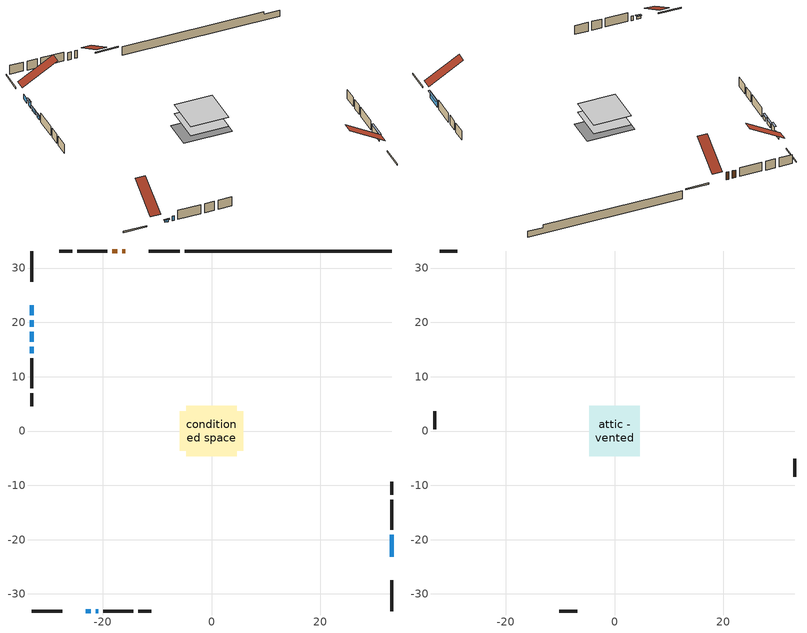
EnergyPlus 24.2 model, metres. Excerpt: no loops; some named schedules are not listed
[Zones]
conditioned space
 floor adiabatic (AdiabaticFloorConstruction): -4.63,-4.63 -4.63,4.63 4.63,4.63 4.63,-4.63 z0.63
 floor foundation (Slab1 construction): -5.87,-3.66 -5.87,3.66 5.87,3.66 5.87,-3.66 z-1.68
 wall outside (RimJoist1 construction): -5.89,33.14 -11.51,33.14 / -33.14,-33.14 -27.52,-33.14 / -33.14,33.14 -33.14,27.52 / 33.14,-33.14 33.14,-27.52 z0.63:0.93
 wall outside (AdiabaticWallConstruction 1): -15.86,33.14 -16.44,33.14 / -17.37,33.14 -18.23,33.14 z0.63:2.66
 wall outside (AdiabaticWallConstruction): -23.17,-33.14 -22.25,-33.14 z0.63:1.24; -33.14,23.17 -33.14,21.34 / -21.33,-33.14 -20.87,-33.14 z0.63:1.85; 33.14,-23.17 33.14,-19.11 z0.63:2.36; -33.14,20.41 -33.14,19.19 z0.63:2.31; -33.14,18.26 -33.14,16.43 / -33.14,15.51 -33.14,14.34 z0.63:1.65
 wall outside (Wall1 construction): -19.16,33.14 -24.68,33.14 / -19.94,-33.14 -14.42,-33.14 / -33.14,13.41 -33.14,7.89 / 33.14,-18.18 33.14,-12.66 z0.63:3.07
 wall outside (Wall2 construction): -25.61,33.14 -28.03,33.14 / -13.49,-33.14 -11.07,-33.14 / -33.14,6.96 -33.14,4.54 / 33.14,-11.73 33.14,-9.31 z0.63:3.07
 wall foundation (FoundationWall1 construction): -4.96,33.14,-1.68 -4.96,33.14,0.63 29.33,33.14,0.63 29.33,33.14,-0.1 33.14,33.14,-0.1 33.14,33.14,-1.68
 window (WindowConstruction 4): -23.17,-33.14 -22.25,-33.14 z0.63:1.24
 window (WindowConstruction 5): -33.14,23.17 -33.14,21.34 z0.63:1.85
 window (WindowConstruction 6): -21.33,-33.14 -20.87,-33.14 z0.63:1.85
 window (WindowConstruction): 33.14,-23.17 33.14,-19.11 z0.63:2.36
 window (WindowConstruction 1): -33.14,20.41 -33.14,19.19 z0.63:2.31
 window (WindowConstruction 2): -33.14,18.26 -33.14,16.43 z0.63:1.64
 window (WindowConstruction 3): -33.14,15.51 -33.14,14.34 z0.63:1.64
 door (Door): -15.86,33.14 -16.44,33.14 z0.63:2.66
 door (Door 1): -17.37,33.14 -18.23,33.14 z0.63:2.66
 ceiling adiabatic (AdiabaticFloorConstruction): 4.63,-4.63 4.63,4.63 -4.63,4.63 -4.63,-4.63 z0.63
attic - vented
 floor to conditioned space (Floor1 construction Reversed): -4.63,-4.63 -4.63,4.63 4.63,4.63 4.63,-4.63 z3.07
 wall outside (Wall3 construction): -28.96,33.14 -32.21,33.14 / -10.14,-33.14 -6.89,-33.14 / -33.14,3.61 -33.14,0.36 / 33.14,-8.38 33.14,-5.13 z0.63:3.07
 roof outside (Roof1 construction): -14.93,33.14,3.07 -14.93,24.53,8.09 -12.44,24.53,8.09 -12.44,33.14,3.07; -24.1,-33.14,3.07 -24.1,-24.53,8.09 -26.59,-24.53,8.09 -26.59,-33.14,3.07; -33.14,24.1,3.07 -24.53,24.1,8.09 -24.53,26.59,8.09 -33.14,26.59,3.07; 33.14,-24.1,3.07 24.53,-24.1,8.09 24.53,-26.59,8.09 33.14,-26.59,3.07
shading: -22.05,-33.14 -23.37,-33.14 -23.37,-33.55 -22.05,-33.55 z1.44; 33.14,-18.91 33.14,-23.37 33.55,-23.37 33.55,-18.91 z2.56; -33.14,18.99 -33.14,20.61 -33.55,20.61 -33.55,18.99 z2.51; -33.14,16.23 -33.14,18.46 -33.55,18.46 -33.55,16.23 z1.85; -33.14,14.14 -33.14,15.71 -33.55,15.71 -33.55,14.14 z1.85
[Building]
Building 1: Terrain=Suburbs
[Site:Location]
Quebec Intl AP_QC: Latitude {deg}=46.8; Longitude {deg}=-71.38; Time Zone {hr}=-5; Elevation {m}=74; Keep Site Location Information=Yes
[Site:GroundTemperature:Shallow]
0.0108218, -2.24938, -2.43038, -1.3578, 2.94801, 7.23376, 10.9493, 13.303, 13.5029, 11.5886, 7.96783, 3.81355
[Site:WaterMainsTemperature]
Calculation Method=Schedule; Temperature Schedule=mains temperature schedule
[Material] Roughness=Rough; Thermal Absorptance=0.9
Name | Thickness {m} | Conductivity {W/m-K} | Density {kg/m3} | Specific Heat {J/kg-K} | Solar Absorptance | Visible Absorptance
asphalt or fiberglass shingles | 0.00635 | 0.162714 | 1121.4 | 1465.45 | 0.4 | 0.4
ceiling loosefill ins | 0.169333 | 0.0480833 | 16.02 | 1046.75 | 0.7 | 0.7
ceiling stud and cavity | 0.1397 | 0.515167 | 65.682 | 1177.47 | 0.7 | 0.7
concrete 4.0 in. | 0.1016 | 1.803125 | 2242.8 | 837.4 | 0.7 | 0.7
concrete 8.0 in. | 0.2032 | 1.803125 | 2242.8 | 837.4 | 0.7 | 0.7
door material | 0.04445 | 0.0451087 | 512.64 | 1214.23 | 0.7 | 0.7
door material 1 | 0.04445 | 0.327969 | 512.64 | 1214.23 | 0.7 | 0.7
floor covering | 0.0127 | 0.0433444 | 54.468 | 1339.84 | 0.6 | 0.6
floor rigid ins; wall rigid ins | 0.512978 | 0.029427 | 32.04 | 1214.23 | 0.7 | 0.7
floor stud and cavity | 0.1397 | 1.75129 | 37.0049 | 1207.88 | 0.7 | 0.7
furniture material conditioned space 1 | 0.1524 | 0.115458 | 640.8 | 1214.23 | 0.6 | 0.6
gypsum board | 0.0127 | 0.160291 | 801 | 837.4 | 0.6 | 0.6
osb sheathing 0.5 in. | 0.0127 | 0.115458 | 512.64 | 1214.23 | 0.7 | 0.7
osb sheathing 0.75 in. | 0.01905 | 0.115458 | 512.64 | 1214.23 | 0.7 | 0.7
rim joist stud and cavity | 0.0508 | 0.126838 | 50.32683 | 1063.81 | 0.6 | 0.6
wall stud and cavity | 0.1397 | 0.0765075 | 139.0536 | 1170.24 | 0.7 | 0.7
wall stud and cavity 1 | 0.1397 | 0.0868986 | 139.0536 | 1170.24 | 0.7 | 0.7
wall stud and cavity 2 | 0.0889 | 6.1454 | 50.32683 | 1063.81 | 0.6 | 0.6
wall stud and cavity 3 | 0.0889 | 0.380278 | 52.3479 | 1209.89 | 0.7 | 0.7
wall stud and cavity 4 | 0.0889 | 0.391764 | 83.0341 | 1211.67 | 0.7 | 0.7
wood siding | 0.0254 | 0.102417 | 544.68 | 1172.36 | 0.4 | 0.4
wood siding 1 | 0.00254 | 0.102417 | 544.68 | 1172.36 | 0.4 | 0.4
wood siding 2; wood siding 3; wood siding 4 | 0.0254 | 0.102417 | 544.68 | 1172.36 | 0.7 | 0.7
[WindowMaterial:SimpleGlazingSystem]
Name | U-Factor {W/m2-K} | Solar Heat Gain Coefficient
WindowMaterial | 2.93155 | 0.61
WindowMaterial 1 | 2.921331 | 0.62
WindowMaterial 2 | 2.961077 | 0.56
WindowMaterial 3 | 2.946882 | 0.58
WindowMaterial 4 | 4.20853 | 0.66
WindowMaterial 5 | 2.99571 | 0.51
[Construction]
AdiabaticFloorConstruction: floor stud and cavity, floor rigid ins, osb sheathing 0.75 in., floor covering
AdiabaticWallConstruction: wood siding 3, wall rigid ins, wall stud and cavity 3, gypsum board
AdiabaticWallConstruction 1: wood siding 4, wall rigid ins, wall stud and cavity 3, gypsum board
Door: door material
Door 1: door material 1
Floor1 construction Reversed: gypsum board, ceiling stud and cavity, ceiling loosefill ins
FoundationWall1 construction: concrete 8.0 in.
furniture construction conditioned space 1: furniture material conditioned space 1
PartitionWallConstruction: gypsum board, wall stud and cavity 4, gypsum board
RimJoist1 construction: wood siding 2, rim joist stud and cavity
Roof1 construction: asphalt or fiberglass shingles
Slab1 construction: concrete 4.0 in.
Wall1 construction: wood siding, osb sheathing 0.5 in., wall stud and cavity, gypsum board
Wall2 construction: wood siding, osb sheathing 0.5 in., wall stud and cavity 1, gypsum board
Wall3 construction: wood siding 1, wall stud and cavity 2
WindowConstruction: WindowMaterial
WindowConstruction 1: WindowMaterial 1
WindowConstruction 2: WindowMaterial 2
WindowConstruction 3: WindowMaterial 3
WindowConstruction 4: WindowMaterial 4
WindowConstruction 5; WindowConstruction 6: WindowMaterial 5
[Zone] Multiplier=1; Part of Total Floor Area=Yes
Name | Volume {m3}
attic - vented | 66.7887
conditioned space | 422.8
[Space]
Name | Zone | Volume {m3}
attic - vented 1 | attic - vented | 66.7887
conditioned space 1 | conditioned space | 422.8
[ZoneInfiltration:EffectiveLeakageArea]
infil attic - vented 1: Zone or Space=attic - vented 1; Schedule=Always On Discrete; Effective Air Leakage Area {cm2}=3169.48; Stack Coefficient=0.000518852; Wind Coefficient=1.53901e-05
[ZoneMixing]
whole house fan mix: Zone or Space=attic - vented; Schedule=Always On Continuous; Design Flow Rate Calculation Method=Flow/Zone; Design Flow Rate {m3/s}=0; Source Zone or Space=conditioned space
[SurfaceProperty:ExposedFoundationPerimeter]
Slab1: Exposed Perimeter Calculation Method=TotalExposedPerimeter; Total Exposed Perimeter {m}=38.1
[InternalMass] Zone or ZoneList=conditioned space; Space or SpaceList=conditioned space 1
Name | Construction | Surface Area {m2}
furniture mass conditioned space 1 | furniture construction conditioned space 1 | 68.6653
partition wall mass | PartitionWallConstruction | 171.663
[Lights]
interior lighting: Zone or ZoneList or Space or SpaceList=conditioned space 1; Schedule=interior lighting schedule; Design Level Calculation Method=LightingLevel; Lighting Level {W}=343.2; Return Air Fraction=0; Fraction Radiant=0.6; Fraction Visible=0.2; Fraction Replaceable=1
[People]
occupants: Zone or ZoneList or Space or SpaceList=conditioned space 1; Number of People Schedule=occupants schedule; Number of People Calculation Method=People; Number of People=3; Fraction Radiant=0.314171; Sensible Heat Fraction=0.56303; Activity Level Schedule=occupants activity schedule; Carbon Dioxide Generation Rate {m3/s-W}=0; Enable ASHRAE 55 Comfort Warnings=No; Mean Radiant Temperature Calculation Type=EnclosureAveraged
[ElectricEquipment] Zone or ZoneList or Space or SpaceList=conditioned space 1; Design Level Calculation Method=EquipmentLevel
Name | Schedule | Design Level {W} | Fraction Latent | Fraction Radiant | Fraction Lost
clothes dryer | clothes dryer schedule | 140.772 | 0.015 | 0.081 | 0.85
clothes washer | clothes washer schedule | 32.1985 | 0.03 | 0.162 | 0.7
cooking range | cooking range schedule | 215.147 | 0.08 | 0.432 | 0.2
dishwasher | dishwasher schedule | 66.8632 | 0.3 | 0.18 | 0.4
fridge | fridge schedule | 72.9452 | 0 | 0.6 | 0
mech vent house fan | mech vent house fan schedule | 0 | 0 | 0 | 1
mech vent house fan cfis | mech vent house fan cfis schedule | 0 | 0 | 0 | 0
mech vent range fan 0 | mech vent range fan 0 schedule | 57 | 0 | 0 | 1
misc plug loads | misc plug loads schedule | 494.7 | 0.045 | 0.513 | 0.1
whole house fan | Always On Discrete | 0 | 0 | 0 | 1
[OtherEquipment] Zone or ZoneList or Space or SpaceList=conditioned space 1; Design Level Calculation Method=EquipmentLevel
Name | Fuel Type | Schedule | Design Level {W} | Fraction Latent | Fraction Radiant | Fraction Lost
clothes dryer 1 | Electricity | clothes dryer schedule | 0 | 0.015 | 0.081 | 0.85
cooking range 1 | Electricity | cooking range schedule | 0 | 0.08 | 0.432 | 0.2
general water use latent | None | general water use schedule | 62.594 | 1 | 0 | 0
general water use sensible | None | general water use schedule | -61.6891 | 0 | 0.6 | 0
mech vent house fan latent load | None | Always On Discrete | 0 | 1 | 0 | 0
mech vent house fan sensible load | None | Always On Discrete | 0 | 0 | 0 | 0
water heater energy adjustment1 | Electricity | Always On Discrete | 0.01 | 0 | 0 | 1
[ZoneInfiltration:DesignFlowRate] Zone or ZoneList or Space or SpaceList=conditioned space 1; Schedule=Always On Discrete; Design Flow Rate Calculation Method=Flow/Zone; Design Flow Rate {m3/s}=0
infil flow; natural vent flow; whole house fan flow
[ZoneControl:Thermostat]
conditioned space Thermostat: Zone or ZoneList=conditioned space; Control Type Schedule=conditioned space Thermostat Schedule; Control 1=conditioned space temperature setpoint; Temperature Difference Between Cutout And Setpoint {deltaC}=0
[ZoneHVAC:Baseboard:Convective:Electric]
electric baseboard: Availability Schedule=Always On Discrete; Heating Design Capacity {W}=18891.1; Efficiency=1
[Zone equipment]
conditioned space: electric baseboard
[Foundation:Kiva]
Foundation Kiva 1: Initial Indoor Air Temperature {C}=18; Wall Height Above Grade {m}=0.629991; Wall Depth Below Slab {m}=0.2032
[Foundation:Kiva:Settings]
Soil Conductivity {W/m-K}=0.849921; Soil Density {kg/m3}=1842.3; Soil Specific Heat {J/kg-K}=418.7; Ground Solar Absorptivity=0.9; Ground Thermal Absorptivity=0.9; Ground Surface Roughness {m}=0.03; Far-Field Width {m}=40; Deep-Ground Boundary Condition=ZeroFlux; Deep-Ground Depth {m}=40; Minimum Cell Dimension {m}=0.2; Maximum Cell Growth Coefficient=3; Simulation Timestep=Timestep
[Exterior:Lights]
exterior lighting: Schedule=exterior lighting schedule; Design Level {W}=75.6
[EnergyManagementSystem:GlobalVariable]
infil_program_Qfan
infil_program_Qinf
natural_vent_program_Qnv
natural_vent_program_Qwhf
[EnergyManagementSystem:Sensor]
Name | Output:Variable or Output:Meter Index Key | Output:Variable or Output:Meter
airflow_gain | infil flow | Infiltration Sensible Heat Gain Energy
airflow_gain_1 | natural vent flow | Infiltration Sensible Heat Gain Energy
airflow_gain_2 | whole house fan flow | Infiltration Sensible Heat Gain Energy
airflow_loss | infil flow | Infiltration Sensible Heat Loss Energy
airflow_loss_1 | natural vent flow | Infiltration Sensible Heat Loss Energy
airflow_loss_2 | whole house fan flow | Infiltration Sensible Heat Loss Energy
clg_load_cond |  | Cooling:EnergyTransfer:Zone:CONDITIONED SPACE
clg_sp_s; clg_sp_s_1 | cooling setpoint | Schedule Value
clothes_dryer_exhaust_0_sch_s | clothes dryer exhaust 0 schedule | Schedule Value
conditioned_space_clg_unmet_s | conditioned space | Zone Cooling Setpoint Not Met Time
conditioned_space_htg_unmet_s | conditioned space | Zone Heating Setpoint Not Met Time
cool_season | cooling season schedule | Schedule Value
fridge_tin_s | conditioned space | Zone Mean Air Temperature
htg_load_cond |  | Heating:EnergyTransfer:Zone:CONDITIONED SPACE
htg_sp_s; htg_sp_s_1 | heating setpoint | Schedule Value
ig_ee_conv | clothes dryer | Electric Equipment Convective Heating Energy
ig_ee_conv_2 | cooking range | Electric Equipment Convective Heating Energy
ig_ee_conv_4 | fridge | Electric Equipment Convective Heating Energy
ig_ee_conv_5 | misc plug loads | Electric Equipment Convective Heating Energy
ig_ee_conv_6 | whole house fan | Electric Equipment Convective Heating Energy
ig_ee_rad | clothes dryer | Electric Equipment Radiant Heating Energy
ig_ee_rad_2 | cooking range | Electric Equipment Radiant Heating Energy
ig_ee_rad_4 | fridge | Electric Equipment Radiant Heating Energy
ig_ee_rad_5 | misc plug loads | Electric Equipment Radiant Heating Energy
ig_ee_rad_6 | whole house fan | Electric Equipment Radiant Heating Energy
ig_lgt_conv | interior lighting | Lights Convective Heating Energy
ig_lgt_rad | interior lighting | Lights Radiant Heating Energy
ig_lgt_vis | interior lighting | Lights Visible Radiation Heating Energy
ig_oe_conv | clothes dryer 1 | Other Equipment Convective Heating Energy
ig_oe_conv_1 | cooking range 1 | Other Equipment Convective Heating Energy
ig_oe_conv_2 | general water use latent | Other Equipment Convective Heating Energy
ig_oe_conv_3 | general water use sensible | Other Equipment Convective Heating Energy
ig_oe_conv_4 | water heater energy adjustment1 | Other Equipment Convective Heating Energy
ig_oe_rad | clothes dryer 1 | Other Equipment Radiant Heating Energy
ig_oe_rad_1 | cooking range 1 | Other Equipment Radiant Heating Energy
ig_oe_rad_2 | general water use latent | Other Equipment Radiant Heating Energy
ig_oe_rad_3 | general water use sensible | Other Equipment Radiant Heating Energy
ig_oe_rad_4 | water heater energy adjustment1 | Other Equipment Radiant Heating Energy
ig_ppl_conv | occupants | People Convective Heating Energy
ig_ppl_rad | occupants | People Radiant Heating Energy
im_conv | furniture mass conditioned space 1 | Surface Inside Face Convection Heat Gain Energy
im_conv_1 | partition wall mass | Surface Inside Face Convection Heat Gain Energy
im_ig | furniture mass conditioned space 1 | Surface Inside Face Internal Gains Radiation Heat Gain Energy
im_ig_1 | partition wall mass | Surface Inside Face Internal Gains Radiation Heat Gain Energy
im_lgt | furniture mass conditioned space 1 | Surface Inside Face Lights Radiation Heat Gain Energy
im_lgt_1 | partition wall mass | Surface Inside Face Lights Radiation Heat Gain Energy
im_sol | furniture mass conditioned space 1 | Surface Inside Face Solar Radiation Heat Gain Energy
im_sol_1 | partition wall mass | Surface Inside Face Solar Radiation Heat Gain Energy
im_surf | furniture mass conditioned space 1 | Surface Inside Face Net Surface Thermal Radiation Heat Gain Energy
im_surf_1 | partition wall mass | Surface Inside Face Net Surface Thermal Radiation Heat Gain Energy
mech_vent_range_fan_0_sch_s | mech vent range fan 0 schedule | Schedule Value
mv_conv | mech vent house fan | Electric Equipment Convective Heating Energy
mv_conv_1 | mech vent house fan cfis | Electric Equipment Convective Heating Energy
mv_conv_2 | mech vent range fan 0 | Electric Equipment Convective Heating Energy
mv_conv_3 | mech vent house fan latent load | Other Equipment Convective Heating Energy
mv_conv_4 | mech vent house fan sensible load | Other Equipment Convective Heating Energy
mv_rad | mech vent house fan | Electric Equipment Radiant Heating Energy
mv_rad_1 | mech vent house fan cfis | Electric Equipment Radiant Heating Energy
mv_rad_2 | mech vent range fan 0 | Electric Equipment Radiant Heating Energy
mv_rad_3 | mech vent house fan latent load | Other Equipment Radiant Heating Energy
mv_rad_4 | mech vent house fan sensible load | Other Equipment Radiant Heating Energy
natural_vent_s | natural vent schedule | Schedule Value
out_pb_s |  | Site Outdoor Air Barometric Pressure
out_wt_s |  | Site Outdoor Air Humidity Ratio
site_vw_s |  | Site Wind Speed
ss_back_out | Window1 | Surface Window Shortwave from Zone Back Out Window Heat Transfer Rate
ss_back_out_1 | Window10 | Surface Window Shortwave from Zone Back Out Window Heat Transfer Rate
ss_back_out_2 | Window14 | Surface Window Shortwave from Zone Back Out Window Heat Transfer Rate
ss_back_out_3 | Window2 | Surface Window Shortwave from Zone Back Out Window Heat Transfer Rate
ss_back_out_4 | Window6 | Surface Window Shortwave from Zone Back Out Window Heat Transfer Rate
ss_back_out_5 | Window7 | Surface Window Shortwave from Zone Back Out Window Heat Transfer Rate
ss_back_out_6 | Window9 | Surface Window Shortwave from Zone Back Out Window Heat Transfer Rate
ss_conv | Door1 | Surface Inside Face Convection Heat Gain Energy
ss_conv_1 | Door2 | Surface Inside Face Convection Heat Gain Energy
ss_conv_2 | Window1 | Surface Inside Face Convection Heat Gain Energy
ss_conv_3 | Window10 | Surface Inside Face Convection Heat Gain Energy
ss_conv_4 | Window14 | Surface Inside Face Convection Heat Gain Energy
ss_conv_5 | Window2 | Surface Inside Face Convection Heat Gain Energy
ss_conv_6 | Window6 | Surface Inside Face Convection Heat Gain Energy
ss_conv_7 | Window7 | Surface Inside Face Convection Heat Gain Energy
ss_conv_8 | Window9 | Surface Inside Face Convection Heat Gain Energy
ss_ig | Door1 | Surface Inside Face Internal Gains Radiation Heat Gain Energy
ss_ig_1 | Door2 | Surface Inside Face Internal Gains Radiation Heat Gain Energy
ss_ig_2 | Window1 | Surface Inside Face Internal Gains Radiation Heat Gain Energy
ss_ig_3 | Window10 | Surface Inside Face Internal Gains Radiation Heat Gain Energy
ss_ig_4 | Window14 | Surface Inside Face Internal Gains Radiation Heat Gain Energy
ss_ig_5 | Window2 | Surface Inside Face Internal Gains Radiation Heat Gain Energy
ss_ig_6 | Window6 | Surface Inside Face Internal Gains Radiation Heat Gain Energy
ss_ig_7 | Window7 | Surface Inside Face Internal Gains Radiation Heat Gain Energy
ss_ig_8 | Window9 | Surface Inside Face Internal Gains Radiation Heat Gain Energy
ss_lgt | Door1 | Surface Inside Face Lights Radiation Heat Gain Energy
ss_lgt_1 | Door2 | Surface Inside Face Lights Radiation Heat Gain Energy
ss_sol | Door1 | Surface Inside Face Solar Radiation Heat Gain Energy
ss_sol_1 | Door2 | Surface Inside Face Solar Radiation Heat Gain Energy
ss_surf | Door1 | Surface Inside Face Net Surface Thermal Radiation Heat Gain Energy
ss_surf_1 | Door2 | Surface Inside Face Net Surface Thermal Radiation Heat Gain Energy
ss_surf_2 | Window1 | Surface Inside Face Net Surface Thermal Radiation Heat Gain Energy
ss_surf_3 | Window10 | Surface Inside Face Net Surface Thermal Radiation Heat Gain Energy
ss_surf_4 | Window14 | Surface Inside Face Net Surface Thermal Radiation Heat Gain Energy
ss_surf_5 | Window2 | Surface Inside Face Net Surface Thermal Radiation Heat Gain Energy
ss_surf_6 | Window6 | Surface Inside Face Net Surface Thermal Radiation Heat Gain Energy
ss_surf_7 | Window7 | Surface Inside Face Net Surface Thermal Radiation Heat Gain Energy
ss_surf_8 | Window9 | Surface Inside Face Net Surface Thermal Radiation Heat Gain Energy
ss_trans_in | Window1 | Surface Window Transmitted Solar Radiation Rate
ss_trans_in_1 | Window10 | Surface Window Transmitted Solar Radiation Rate
ss_trans_in_2 | Window14 | Surface Window Transmitted Solar Radiation Rate
ss_trans_in_3 | Window2 | Surface Window Transmitted Solar Radiation Rate
ss_trans_in_4 | Window6 | Surface Window Transmitted Solar Radiation Rate
ss_trans_in_5 | Window7 | Surface Window Transmitted Solar Radiation Rate
ss_trans_in_6 | Window9 | Surface Window Transmitted Solar Radiation Rate
ss_trans_out | Window1 | Surface Inside Face Initial Transmitted Diffuse Transmitted Out Window Solar Radiation Rate
ss_trans_out_1 | Window10 | Surface Inside Face Initial Transmitted Diffuse Transmitted Out Window Solar Radiation Rate
ss_trans_out_2 | Window14 | Surface Inside Face Initial Transmitted Diffuse Transmitted Out Window Solar Radiation Rate
ss_trans_out_3 | Window2 | Surface Inside Face Initial Transmitted Diffuse Transmitted Out Window Solar Radiation Rate
ss_trans_out_4 | Window6 | Surface Inside Face Initial Transmitted Diffuse Transmitted Out Window Solar Radiation Rate
ss_trans_out_5 | Window7 | Surface Inside Face Initial Transmitted Diffuse Transmitted Out Window Solar Radiation Rate
ss_trans_out_6 | Window9 | Surface Inside Face Initial Transmitted Diffuse Transmitted Out Window Solar Radiation Rate
s_conv | Floor1 | Surface Inside Face Convection Heat Gain Energy
s_conv_1 | FoundationWall1 | Surface Inside Face Convection Heat Gain Energy
s_conv_10 | Wall1:180 | Surface Inside Face Convection Heat Gain Energy
s_conv_11 | Wall1:270 | Surface Inside Face Convection Heat Gain Energy
s_conv_12 | Wall1:90 | Surface Inside Face Convection Heat Gain Energy
s_conv_13 | Wall2:0 | Surface Inside Face Convection Heat Gain Energy
s_conv_14 | Wall2:180 | Surface Inside Face Convection Heat Gain Energy
s_conv_15 | Wall2:270 | Surface Inside Face Convection Heat Gain Energy
s_conv_16 | Wall2:90 | Surface Inside Face Convection Heat Gain Energy
s_conv_2 | inferred conditioned ceiling | Surface Inside Face Convection Heat Gain Energy
s_conv_3 | inferred conditioned floor | Surface Inside Face Convection Heat Gain Energy
s_conv_4 | RimJoist1:0 | Surface Inside Face Convection Heat Gain Energy
s_conv_5 | RimJoist1:180 | Surface Inside Face Convection Heat Gain Energy
s_conv_6 | RimJoist1:270 | Surface Inside Face Convection Heat Gain Energy
s_conv_7 | RimJoist1:90 | Surface Inside Face Convection Heat Gain Energy
s_conv_8 | Slab1 | Surface Inside Face Convection Heat Gain Energy
s_conv_9 | Wall1:0 | Surface Inside Face Convection Heat Gain Energy
s_ig | Floor1 | Surface Inside Face Internal Gains Radiation Heat Gain Energy
s_ig_1 | FoundationWall1 | Surface Inside Face Internal Gains Radiation Heat Gain Energy
s_ig_10 | Wall1:180 | Surface Inside Face Internal Gains Radiation Heat Gain Energy
s_ig_11 | Wall1:270 | Surface Inside Face Internal Gains Radiation Heat Gain Energy
s_ig_12 | Wall1:90 | Surface Inside Face Internal Gains Radiation Heat Gain Energy
s_ig_13 | Wall2:0 | Surface Inside Face Internal Gains Radiation Heat Gain Energy
s_ig_14 | Wall2:180 | Surface Inside Face Internal Gains Radiation Heat Gain Energy
s_ig_15 | Wall2:270 | Surface Inside Face Internal Gains Radiation Heat Gain Energy
s_ig_16 | Wall2:90 | Surface Inside Face Internal Gains Radiation Heat Gain Energy
s_ig_2 | inferred conditioned ceiling | Surface Inside Face Internal Gains Radiation Heat Gain Energy
s_ig_3 | inferred conditioned floor | Surface Inside Face Internal Gains Radiation Heat Gain Energy
s_ig_4 | RimJoist1:0 | Surface Inside Face Internal Gains Radiation Heat Gain Energy
s_ig_5 | RimJoist1:180 | Surface Inside Face Internal Gains Radiation Heat Gain Energy
s_ig_6 | RimJoist1:270 | Surface Inside Face Internal Gains Radiation Heat Gain Energy
s_ig_7 | RimJoist1:90 | Surface Inside Face Internal Gains Radiation Heat Gain Energy
s_ig_8 | Slab1 | Surface Inside Face Internal Gains Radiation Heat Gain Energy
s_ig_9 | Wall1:0 | Surface Inside Face Internal Gains Radiation Heat Gain Energy
s_lgt | Floor1 | Surface Inside Face Lights Radiation Heat Gain Energy
s_lgt_1 | FoundationWall1 | Surface Inside Face Lights Radiation Heat Gain Energy
s_lgt_10 | Wall1:180 | Surface Inside Face Lights Radiation Heat Gain Energy
s_lgt_11 | Wall1:270 | Surface Inside Face Lights Radiation Heat Gain Energy
s_lgt_12 | Wall1:90 | Surface Inside Face Lights Radiation Heat Gain Energy
s_lgt_13 | Wall2:0 | Surface Inside Face Lights Radiation Heat Gain Energy
s_lgt_14 | Wall2:180 | Surface Inside Face Lights Radiation Heat Gain Energy
s_lgt_15 | Wall2:270 | Surface Inside Face Lights Radiation Heat Gain Energy
s_lgt_16 | Wall2:90 | Surface Inside Face Lights Radiation Heat Gain Energy
s_lgt_2 | inferred conditioned ceiling | Surface Inside Face Lights Radiation Heat Gain Energy
s_lgt_3 | inferred conditioned floor | Surface Inside Face Lights Radiation Heat Gain Energy
s_lgt_4 | RimJoist1:0 | Surface Inside Face Lights Radiation Heat Gain Energy
s_lgt_5 | RimJoist1:180 | Surface Inside Face Lights Radiation Heat Gain Energy
s_lgt_6 | RimJoist1:270 | Surface Inside Face Lights Radiation Heat Gain Energy
s_lgt_7 | RimJoist1:90 | Surface Inside Face Lights Radiation Heat Gain Energy
s_lgt_8 | Slab1 | Surface Inside Face Lights Radiation Heat Gain Energy
s_lgt_9 | Wall1:0 | Surface Inside Face Lights Radiation Heat Gain Energy
s_sol | Floor1 | Surface Inside Face Solar Radiation Heat Gain Energy
s_sol_1 | FoundationWall1 | Surface Inside Face Solar Radiation Heat Gain Energy
s_sol_10 | Wall1:180 | Surface Inside Face Solar Radiation Heat Gain Energy
s_sol_11 | Wall1:270 | Surface Inside Face Solar Radiation Heat Gain Energy
